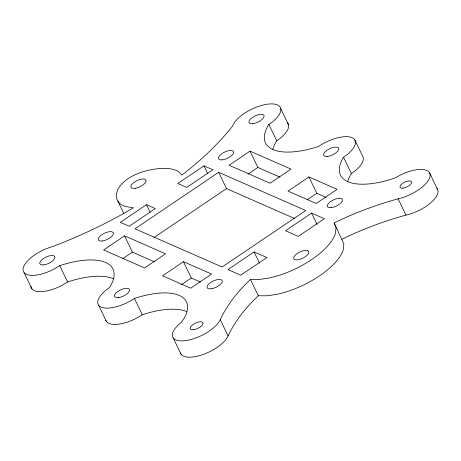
<?xml version="1.0" encoding="UTF-8"?>
<svg xmlns="http://www.w3.org/2000/svg" width="461" height="461" viewBox="0 0 461 461"><rect width="100%" height="100%" fill="white"/><g stroke="black" fill="none" stroke-linecap="round" stroke-linejoin="round"><path stroke-width="0.69" d="M220.243 319.629C227.423 304.335 238.204 290.995 250.456 279.464L259.088 279.499L268.999 278.035A54.744 22.612 -25.7 0 0 335.487 233.151L336.006 227.567L334.121 222.986C354.561 212.792 376.13 204.961 398.108 198.806A26.49 10.943 -25.7 0 0 430.101 175.941A26.49 10.943 -25.7 0 0 400.937 174.754L395.607 177.698L391.683 179.11A66.223 27.355 -25.7 0 1 343.537 157.218L347.663 154.21A26.49 10.943 -25.7 0 0 351.057 137.286A26.49 10.943 -25.7 0 0 319.859 145.584L318.793 146.356A66.557 27.493 -25.7 0 1 268.872 124.447L270.486 123.415A26.49 10.943 -25.7 0 0 269.587 103.961A26.49 10.943 -25.7 0 0 232.551 126.164C217.851 144.547 200.552 160.733 181.922 175.071L180.078 172.881L177.52 171.1A55.09 22.756 -25.7 0 0 144.12 171.354C134.059 174.477 123.329 179.617 117.981 189.16A55.072 22.75 -25.7 0 0 125.3 206.442L133.402 207.825C107.695 223.118 80.531 235.882 52.612 246.583A26.49 10.943 -25.7 0 0 23.05 270.088A26.49 10.943 -25.7 0 0 54.698 268.769L59.757 265.669A66.321 27.395 -25.7 0 1 109.568 287.526A26.49 10.943 -25.7 0 0 101.092 307.107A26.49 10.943 -25.7 0 0 134.451 298.446A65.157 26.917 -25.7 0 1 183.974 318.597L181.092 322.688L179.225 324.129A26.49 10.943 -25.7 0 0 184.763 340.708A26.49 10.943 -25.7 0 0 220.243 319.629L228.086 335.931A26.49 10.943 -25.7 0 1 203.226 354.434A26.49 10.943 -25.7 0 1 180.412 353.005M228.086 335.931C235.266 320.637 246.047 307.297 258.304 295.766L266.931 295.801L276.842 294.337A54.744 22.612 -25.7 0 0 343.336 249.453L343.854 243.869L334.121 222.986M347.709 181.847A66.223 27.355 -25.7 0 1 351.386 173.52L355.512 170.512A26.49 10.943 -25.7 0 0 362.755 156.36L354.907 140.058M146.454 204.696L120.309 222.34L129.195 226.242L155.34 208.597L146.454 204.696L150.073 212.216M203.969 165.862L177.825 183.513L186.717 187.414L212.861 169.763L203.969 165.862L207.594 173.388M124.533 235.848L103.616 249.966L144.587 267.945L165.499 253.827L124.533 235.848L132.382 252.15L154.487 261.854M218.652 172.305L134.992 228.789L222.081 267.011L305.741 210.527L218.652 172.305L226.501 188.612L294.596 218.497M250.029 151.127L229.111 165.245L270.077 183.224L290.995 169.106L250.029 151.127L257.878 167.429L279.983 177.133M122.505 258.817L132.382 252.15M154.112 237.478L226.501 188.612M248.001 174.097L257.878 167.429M183.455 261.71L162.543 275.828L190.704 288.188L211.622 274.07L183.455 261.71L191.303 278.012L200.472 282.034M308.951 176.989L288.039 191.108L316.2 203.468L337.118 189.35L308.951 176.989L316.799 193.292L325.967 197.314M181.427 284.679L191.303 278.012M306.922 199.959L316.799 193.292M254.08 251.931L227.936 269.581L240.74 275.2L266.884 257.549L254.08 251.931L259.514 263.219M311.601 213.103L285.457 230.748L298.255 236.372L324.406 218.721L311.601 213.103L317.03 224.386M272.751 149.497A66.557 27.493 -25.7 0 1 276.721 140.749L278.335 139.718A26.49 10.943 -25.7 0 0 287.232 122.47M113.423 278.778A66.321 27.395 -25.7 0 0 67.606 281.971L62.546 285.071A26.49 10.943 -25.7 0 1 30.899 286.39M341.964 239.288C362.409 229.1 383.973 221.263 405.957 215.108A26.49 10.943 -25.7 0 0 430.73 202.788A26.49 10.943 -25.7 0 0 436.861 188.353M429.658 173.008L437.501 189.315M398.108 198.806L405.957 215.108M343.537 157.218L351.386 173.52M280.761 108.675L288.609 124.977M268.872 124.447L276.721 140.749M250.456 279.464L258.304 295.766M117.849 201.111L123.882 213.656M173.232 337.976L181.075 354.279M134.451 298.446L142.293 314.754A65.157 26.917 -25.7 0 1 186.492 311.475M98.585 305.211L106.433 321.519M59.757 265.669L67.606 281.971M24.156 272.728L32.005 289.03M142.293 314.754A26.49 10.943 -25.7 0 1 105.771 320.245M307.936 250.819L306.784 250.473A8.281 3.417 -25.7 0 0 296.803 253.827A8.281 3.417 -25.7 0 0 294.527 259.48L295.685 259.825A8.281 3.417 -25.7 0 0 305.66 256.472A8.281 3.417 -25.7 0 0 307.936 250.819M327.448 156.463A8.281 3.417 -25.7 0 0 338.772 148.822A8.281 3.417 -25.7 0 0 327.281 150.084A8.281 3.417 -25.7 0 0 327.448 156.463M331.211 207.629A8.281 3.417 -25.7 0 0 342.535 199.982A8.281 3.417 -25.7 0 0 331.038 201.244A8.281 3.417 -25.7 0 0 331.211 207.629M102.388 240.999A8.281 3.417 -25.7 0 0 113.394 233.231A8.281 3.417 -25.7 0 0 101.627 234.856A8.281 3.417 -25.7 0 0 102.388 240.999M211.196 288.788A8.281 3.417 -25.7 0 0 222.26 281.037A8.281 3.417 -25.7 0 0 210.533 282.599A8.281 3.417 -25.7 0 0 211.196 288.788M222.035 159.881A8.281 3.417 -25.7 0 0 233.669 152.389A8.281 3.417 -25.7 0 0 222.507 153.254A8.281 3.417 -25.7 0 0 222.035 159.881M193.511 329.701A7.001 2.893 -25.7 0 0 203.088 323.236A7.001 2.893 -25.7 0 0 193.366 324.308A7.001 2.893 -25.7 0 0 193.511 329.701M252.807 123.704A8.281 3.417 -25.7 0 0 264.124 116.057A8.281 3.417 -25.7 0 0 252.634 117.319A8.281 3.417 -25.7 0 0 252.807 123.704M135.569 188.255A8.281 3.417 -25.7 0 0 145.987 180.309A8.281 3.417 -25.7 0 0 133.794 182.55A8.281 3.417 -25.7 0 0 135.569 188.255M118.304 297.662A8.281 3.417 -25.7 0 0 129.61 290.015A8.281 3.417 -25.7 0 0 118.108 291.289A8.281 3.417 -25.7 0 0 118.304 297.662M402.943 188.157A6.391 2.639 -25.7 0 0 411.685 182.256A6.391 2.639 -25.7 0 0 402.81 183.23A6.391 2.639 -25.7 0 0 402.943 188.157M43.645 264.902A8.281 3.417 -25.7 0 0 54.968 257.255A8.281 3.417 -25.7 0 0 43.472 258.517A8.281 3.417 -25.7 0 0 43.645 264.902"/></g></svg>
